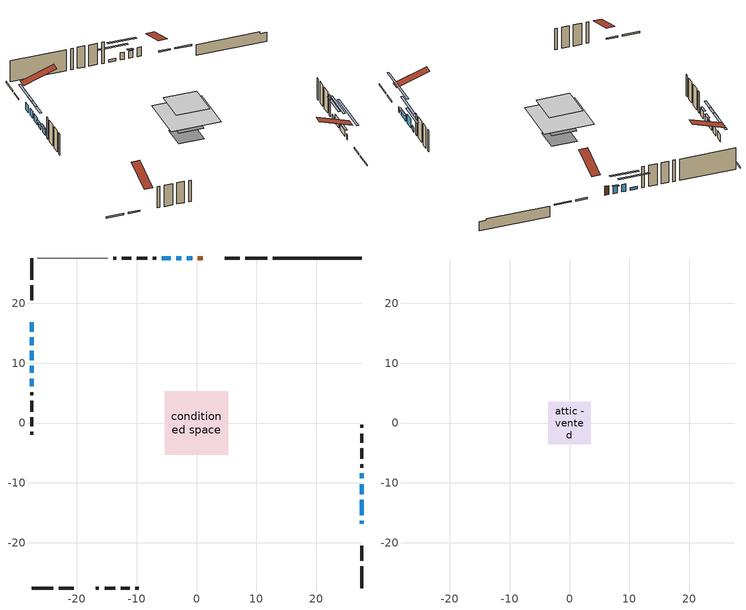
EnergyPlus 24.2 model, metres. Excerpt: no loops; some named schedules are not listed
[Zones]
conditioned space
 floor outside (Floor1 construction): -2.64,-2.64 -2.64,2.64 2.64,2.64 2.64,-2.64 z0.61
 floor adiabatic (AdiabaticFloorConstruction): -5.32,-5.32 -5.32,5.32 5.32,5.32 5.32,-5.32 z3.05
 floor foundation (Slab1 construction): -2.67,-2.67 -2.67,2.67 2.67,2.67 2.67,-2.67 z-1.81
 wall outside (RimJoist1 construction): 11.77,27.55 8.13,27.55 / -27.55,-27.55 -23.9,-27.55 / -27.55,27.55 -27.55,23.9 / 27.55,-27.55 27.55,-23.9 z0.61:0.91
 wall outside (RimJoist2 construction): 7.2,27.55 4.75,27.55 / -22.98,-27.55 -20.53,-27.55 / -27.55,22.98 -27.55,20.53 / 27.55,-22.98 27.55,-20.53 z0.61:0.91
 wall outside (AdiabaticWallConstruction 1): 1.06,27.55 0.18,27.55 z0.61:2.64
 wall outside (AdiabaticWallConstruction): -27.55,16.83 -27.55,15.25 / -0.75,27.55 -1.62,27.55 / -27.55,14.32 -27.55,13 / -27.55,12.08 -27.55,10.5 / -27.55,7.42 -27.55,6.1 / -2.54,27.55 -3.41,27.55 z0.61:2.24; 27.55,-16.83 27.55,-16.32 / 27.55,-9.26 27.55,-8.4 z0.61:1.63; -27.55,9.57 -27.55,8.35 / 27.55,-15.39 27.55,-12.85 z0.61:1.88; 27.55,-11.92 27.55,-10.19 z0.61:2.69; -4.33,27.55 -5.81,27.55 z0.61:1.2
 wall outside (Wall1 construction): -6.74,27.55 -7.28,27.55 / -16.83,-27.55 -16.28,-27.55 / -27.55,5.17 -27.55,4.62 / 27.55,-7.47 27.55,-6.92 z0.61:5.49
 wall outside (Wall2 construction): -8.21,27.55 -10,27.55 / -15.35,-27.55 -13.56,-27.55 / -27.55,3.7 -27.55,1.91 / 27.55,-5.99 27.55,-4.2 z0.61:5.49
 wall outside (Wall3 construction): -10.93,27.55 -12.45,27.55 / -12.63,-27.55 -11.12,-27.55 / -27.55,0.98 -27.55,-0.54 / 27.55,-3.28 27.55,-1.76 z0.61:5.49
 wall outside (Wall4 construction): -13.38,27.55 -13.91,27.55 / -10.19,-27.55 -9.65,-27.55 / -27.55,-1.47 -27.55,-2 / 27.55,-0.83 27.55,-0.3 z0.61:5.49
 wall foundation (FoundationWall1 construction): 12.7,27.55,-1.81 12.7,27.55,0.61 26.06,27.55,0.61 26.06,27.55,0.26 27.55,27.55,0.26 27.55,27.55,-1.81
 wall adiabatic (Wall5 construction): -14.84,27.55 -26.62,27.55 z0.61:5.49
 window (WindowConstruction): -27.55,16.83 -27.55,15.25 z0.61:2.23
 window (WindowConstruction 8): -0.75,27.55 -1.61,27.55 z0.61:2.23
 window (WindowConstruction 9): -27.55,14.32 -27.55,13 z0.61:2.23
 window (WindowConstruction 10): -27.55,12.08 -27.55,10.5 z0.61:2.23
 window (WindowConstruction 11): 27.55,-16.83 27.55,-16.32 z0.61:1.62
 window (WindowConstruction 1): -27.55,9.57 -27.55,8.35 z0.61:1.88
 window (WindowConstruction 2): -27.55,7.42 -27.55,6.1 z0.61:2.23
 window (WindowConstruction 3): 27.55,-15.39 27.55,-12.85 z0.61:1.88
 window (WindowConstruction 4): 27.55,-11.92 27.55,-10.19 z0.61:2.69
 window (WindowConstruction 5): 27.55,-9.26 27.55,-8.4 z0.61:1.62
 window (WindowConstruction 6): -2.54,27.55 -3.41,27.55 z0.61:2.23
 window (WindowConstruction 7): -4.33,27.55 -5.81,27.55 z0.61:1.2
 door (Door): 1.06,27.55 0.18,27.55 z0.61:2.64
 ceiling adiabatic (AdiabaticFloorConstruction): 5.32,-5.32 5.32,5.32 -5.32,5.32 -5.32,-5.32 z3.05
attic - vented
 floor to conditioned space (Floor2 construction Reversed): -3.58,-3.58 -3.58,3.58 3.58,3.58 3.58,-3.58 z5.49
 roof outside (Roof1 construction): 1.99,27.55,5.49 1.99,20.57,7.81 3.82,20.57,7.81 3.82,27.55,5.49; -17.76,-27.55,5.49 -17.76,-20.57,7.81 -19.6,-20.57,7.81 -19.6,-27.55,5.49; -27.55,17.76,5.49 -20.57,17.76,7.81 -20.57,19.6,7.81 -27.55,19.6,5.49; 27.55,-17.76,5.49 20.57,-17.76,7.81 20.57,-19.6,7.81 27.55,-19.6,5.49
shading: -27.55,12.62 -27.55,19.46 -27.96,19.46 -27.96,12.62 z4.87; -1.82,27.55 -0.55,27.55 -0.55,27.96 -1.82,27.96 z2.44; -27.55,10.37 -27.55,16.95 -27.96,16.95 -27.96,10.37 z4.87; -27.55,7.87 -27.55,14.71 -27.96,14.71 -27.96,7.87 z4.87; 27.55,-11.27 27.55,-21.88 27.96,-21.88 27.96,-11.27 z6.68; -27.55,8.15 -27.55,9.77 -27.96,9.77 -27.96,8.15 z2.08; -27.55,5.9 -27.55,7.62 -27.96,7.62 -27.96,5.9 z2.44; 27.55,-12.65 27.55,-15.59 27.96,-15.59 27.96,-12.65 z2.08; 27.55,-7.56 27.55,-14.55 27.96,-14.55 27.96,-7.56 z5.32; 27.55,-5.77 27.55,-11.89 27.96,-11.89 27.96,-5.77 z4.26; -6.04,27.55 0.09,27.55 0.09,27.96 -6.04,27.96 z4.87; -8.44,27.55 -1.7,27.55 -1.7,27.96 -8.44,27.96 z3.83
[Building]
Building 1: Terrain=Suburbs
[Site:Location]
Quebec Intl AP_QC: Latitude {deg}=46.8; Longitude {deg}=-71.38; Time Zone {hr}=-5; Elevation {m}=74; Keep Site Location Information=Yes
[Site:GroundTemperature:Shallow]
0.0108218, -2.24938, -2.43038, -1.3578, 2.94801, 7.23376, 10.9493, 13.303, 13.5029, 11.5886, 7.96783, 3.81355
[Site:WaterMainsTemperature]
Calculation Method=Schedule; Temperature Schedule=mains temperature schedule
[Material] Roughness=Rough; Thermal Absorptance=0.9
Name | Thickness {m} | Conductivity {W/m-K} | Density {kg/m3} | Specific Heat {J/kg-K} | Solar Absorptance | Visible Absorptance
asphalt or fiberglass shingles | 0.00635 | 0.162714 | 1121.4 | 1465.45 | 0.4 | 0.4
ceiling loosefill ins | 0.254 | 0.0480833 | 16.02 | 1046.75 | 0.7 | 0.7
ceiling stud and cavity | 0.1397 | 0.238966 | 65.682 | 1177.47 | 0.7 | 0.7
concrete 4.0 in. | 0.1016 | 1.803125 | 2242.8 | 837.4 | 0.7 | 0.7
concrete 8.0 in. | 0.2032 | 1.803125 | 2242.8 | 837.4 | 0.7 | 0.7
door material | 0.04445 | 0.0451087 | 512.64 | 1214.23 | 0.7 | 0.7
exterior vertical ins | 0.0642637 | 0.029427 | 32.04 | 1214.23 | 0.7 | 0.7
floor covering | 0.0127 | 0.0433444 | 54.468 | 1339.84 | 0.6 | 0.6
floor rigid ins | 0.103632 | 0.029427 | 32.04 | 1214.23 | 0.7 | 0.7
floor rigid ins 1; wall rigid ins 2 | 0.512978 | 0.029427 | 32.04 | 1214.23 | 0.7 | 0.7
floor stud and cavity | 0.1397 | 0.16591 | 92.3553 | 1139.71 | 0.7 | 0.7
floor stud and cavity 1 | 0.1397 | 1.75129 | 37.0049 | 1207.88 | 0.7 | 0.7
furniture material conditioned space 1 | 0.1524 | 0.115458 | 640.8 | 1214.23 | 0.6 | 0.6
gypsum board | 0.0127 | 0.160291 | 801 | 837.4 | 0.6 | 0.6
gypsum board 1 | 0.0127 | 0.160291 | 801 | 837.4 | 0.7 | 0.7
osb sheathing 0.5 in. | 0.0127 | 0.115458 | 512.64 | 1214.23 | 0.7 | 0.7
osb sheathing 0.75 in. | 0.01905 | 0.115458 | 512.64 | 1214.23 | 0.7 | 0.7
osb sheathing 2.0 in. | 0.0508 | 0.115458 | 512.64 | 1214.23 | 0.7 | 0.7
rim joist rigid ins; wall rigid ins | 0.051816 | 0.029427 | 32.04 | 1214.23 | 0.7 | 0.7
rim joist stud and cavity | 0.0508 | 0.0452492 | 125.044 | 1163.47 | 0.6 | 0.6
rim joist stud and cavity 1 | 0.0508 | 0.0410046 | 125.044 | 1163.47 | 0.6 | 0.6
wall rigid ins 1 | 0.051816 | 0.029427 | 32.04 | 1214.23 | 0.4 | 0.4
wall stud and cavity | 0.1397 | 0.113503 | 139.0536 | 1170.24 | 0.7 | 0.7
wall stud and cavity 1 | 0.1397 | 0.116675 | 139.0536 | 1170.24 | 0.7 | 0.7
wall stud and cavity 2 | 0.1397 | 0.108386 | 139.0536 | 1170.24 | 0.7 | 0.7
wall stud and cavity 3 | 0.1397 | 0.0986797 | 139.0536 | 1170.24 | 0.7 | 0.7
wall stud and cavity 4 | 0.1397 | 0.102698 | 139.0536 | 1170.24 | 0.7 | 0.7
wall stud and cavity 5 | 0.0889 | 0.380278 | 52.3479 | 1209.89 | 0.7 | 0.7
wall stud and cavity 6 | 0.0889 | 0.391764 | 83.0341 | 1211.67 | 0.7 | 0.7
wood siding | 0.0254 | 0.102417 | 544.68 | 1172.36 | 0.4 | 0.4
wood siding 1; wood siding 2; wood siding 3 | 0.0254 | 0.102417 | 544.68 | 1172.36 | 0.7 | 0.7
[WindowMaterial:SimpleGlazingSystem]
Name | U-Factor {W/m2-K} | Solar Heat Gain Coefficient
WindowMaterial | 1.90554 | 0.42
WindowMaterial 1 | 1.9538 | 0.4
WindowMaterial 2 | 1.922003 | 0.41
WindowMaterial 3 | 1.94983 | 0.4
WindowMaterial 4 | 2.01512 | 0.39
WindowMaterial 5 | 2.02307 | 0.37
WindowMaterial 6 | 1.97765 | 0.39
WindowMaterial 7 | 2.061114 | 0.35
WindowMaterial 8 | 2.126411 | 0.32
[Construction]
AdiabaticFloorConstruction: floor stud and cavity 1, floor rigid ins 1, osb sheathing 0.75 in., floor covering
AdiabaticWallConstruction: wood siding 2, wall rigid ins 2, wall stud and cavity 5, gypsum board
AdiabaticWallConstruction 1: wood siding 3, wall rigid ins 2, wall stud and cavity 5, gypsum board
Door: door material
Floor1 construction: floor stud and cavity, floor rigid ins, osb sheathing 0.75 in., floor covering
Floor2 construction Reversed: gypsum board, ceiling stud and cavity, ceiling loosefill ins
FoundationWall1 construction: concrete 8.0 in., gypsum board 1
furniture construction conditioned space 1: furniture material conditioned space 1
PartitionWallConstruction: gypsum board, wall stud and cavity 6, gypsum board
RimJoist1 construction: wood siding 1, osb sheathing 2.0 in., rim joist stud and cavity
RimJoist2 construction: wood siding 1, rim joist rigid ins, osb sheathing 2.0 in., rim joist stud and cavity 1
Roof1 construction: asphalt or fiberglass shingles
Slab1 construction: concrete 4.0 in.
Wall1 construction: wood siding, wall rigid ins, osb sheathing 0.5 in., wall stud and cavity, gypsum board
Wall2 construction: wood siding, wall rigid ins, osb sheathing 0.5 in., wall stud and cavity 1, gypsum board
Wall3 construction: wood siding, wall rigid ins, osb sheathing 0.5 in., wall stud and cavity 2, gypsum board
Wall4 construction: wood siding, wall rigid ins, osb sheathing 0.5 in., wall stud and cavity 3, gypsum board
Wall5 construction: wall rigid ins 1, osb sheathing 0.5 in., wall stud and cavity 4, gypsum board
WindowConstruction; WindowConstruction 10: WindowMaterial
WindowConstruction 1: WindowMaterial 1
WindowConstruction 11: WindowMaterial 8
WindowConstruction 2; WindowConstruction 9: WindowMaterial 2
WindowConstruction 3: WindowMaterial 3
WindowConstruction 4: WindowMaterial 4
WindowConstruction 5: WindowMaterial 5
WindowConstruction 6; WindowConstruction 8: WindowMaterial 6
WindowConstruction 7: WindowMaterial 7
[Zone] Multiplier=1; Part of Total Floor Area=Yes
Name | Volume {m3}
attic - vented | 19.3936
conditioned space | 366.7
[Space]
Name | Zone | Volume {m3}
attic - vented 1 | attic - vented | 19.3936
conditioned space 1 | conditioned space | 366.7
[ZoneInfiltration:EffectiveLeakageArea]
infil attic - vented 1: Zone or Space=attic - vented 1; Schedule=Always On Discrete; Effective Air Leakage Area {cm2}=1896; Stack Coefficient=0.000161783; Wind Coefficient=8.59383e-06
[ZoneMixing]
whole house fan mix: Zone or Space=attic - vented; Schedule=Always On Continuous; Design Flow Rate Calculation Method=Flow/Zone; Design Flow Rate {m3/s}=0; Source Zone or Space=conditioned space
[SurfaceProperty:ExposedFoundationPerimeter]
Slab1: Exposed Perimeter Calculation Method=TotalExposedPerimeter; Total Exposed Perimeter {m}=14.844
[InternalMass] Zone or ZoneList=conditioned space; Space or SpaceList=conditioned space 1
Name | Construction | Surface Area {m2}
furniture mass conditioned space 1 | furniture construction conditioned space 1 | 67.864
partition wall mass | PartitionWallConstruction | 169.66
[Lights]
interior lighting: Zone or ZoneList or Space or SpaceList=conditioned space 1; Schedule=interior lighting schedule; Design Level Calculation Method=LightingLevel; Lighting Level {W}=343.2; Return Air Fraction=0; Fraction Radiant=0.6; Fraction Visible=0.2; Fraction Replaceable=1
[People]
occupants: Zone or ZoneList or Space or SpaceList=conditioned space 1; Number of People Schedule=occupants schedule; Number of People Calculation Method=People; Number of People=3; Fraction Radiant=0.314171; Sensible Heat Fraction=0.56303; Activity Level Schedule=occupants activity schedule; Carbon Dioxide Generation Rate {m3/s-W}=0; Enable ASHRAE 55 Comfort Warnings=No; Mean Radiant Temperature Calculation Type=EnclosureAveraged
[ElectricEquipment] Zone or ZoneList or Space or SpaceList=conditioned space 1; Design Level Calculation Method=EquipmentLevel
Name | Schedule | Design Level {W} | Fraction Latent | Fraction Radiant | Fraction Lost
clothes dryer | clothes dryer schedule | 140.772 | 0.015 | 0.081 | 0.85
clothes washer | clothes washer schedule | 32.1985 | 0.03 | 0.162 | 0.7
cooking range | cooking range schedule | 208.969 | 0.08 | 0.432 | 0.2
dishwasher | dishwasher schedule | 66.8632 | 0.3 | 0.18 | 0.4
fridge | fridge schedule | 72.9452 | 0 | 0.6 | 0
mech vent bath fan 0 | mech vent bath fan 0 schedule | 50.2 | 0 | 0 | 1
mech vent house fan | mech vent house fan schedule | 0 | 0 | 0 | 1
mech vent house fan cfis | mech vent house fan cfis schedule | 0 | 0 | 0 | 0
mech vent range fan 0 | mech vent range fan 0 schedule | 57 | 0 | 0 | 1
mech vent range fan 1 | mech vent range fan 1 schedule | 57 | 0 | 0 | 1
misc plug loads | misc plug loads schedule | 494.7 | 0.045 | 0.513 | 0.1
whole house fan | Always On Discrete | 0 | 0 | 0 | 1
[OtherEquipment] Zone or ZoneList or Space or SpaceList=conditioned space 1; Design Level Calculation Method=EquipmentLevel
Name | Fuel Type | Schedule | Design Level {W} | Fraction Latent | Fraction Radiant | Fraction Lost
clothes dryer 1 | Electricity | clothes dryer schedule | 0 | 0.015 | 0.081 | 0.85
cooking range 1 | Electricity | cooking range schedule | 0 | 0.08 | 0.432 | 0.2
general water use latent | None | general water use schedule | 59.3978 | 1 | 0 | 0
general water use sensible | None | general water use schedule | -58.539 | 0 | 0.6 | 0
mech vent house fan latent load | None | Always On Discrete | 0 | 1 | 0 | 0
mech vent house fan sensible load | None | Always On Discrete | 0 | 0 | 0 | 0
water heater energy adjustment1 | Electricity | Always On Discrete | 0.01 | 0 | 0 | 1
[ZoneInfiltration:DesignFlowRate] Zone or ZoneList or Space or SpaceList=conditioned space 1; Schedule=Always On Discrete; Design Flow Rate Calculation Method=Flow/Zone; Design Flow Rate {m3/s}=0
infil flow; natural vent flow; whole house fan flow
[ZoneControl:Thermostat]
conditioned space Thermostat: Zone or ZoneList=conditioned space; Control Type Schedule=conditioned space Thermostat Schedule; Control 1=conditioned space temperature setpoint; Temperature Difference Between Cutout And Setpoint {deltaC}=0
[ThermostatSetpoint:DualSetpoint]
conditioned space temperature setpoint: Heating Setpoint Temperature Schedule=heating setpoint; Cooling Setpoint Temperature Schedule=cooling setpoint
[Zone equipment]
conditioned space: electric baseboard
[Foundation:Kiva]
Foundation Kiva 1: Initial Indoor Air Temperature {C}=18; Wall Height Above Grade {m}=0.609996; Wall Depth Below Slab {m}=0.2032; Custom Block Material Name 1=exterior vertical ins; Custom Block Depth 1 {m}=2.41999; Custom Block X Position 1 {m}=0.2159; Custom Block Z Position 1 {m}=0
[Foundation:Kiva:Settings]
Soil Conductivity {W/m-K}=0.849921; Soil Density {kg/m3}=1842.3; Soil Specific Heat {J/kg-K}=418.7; Ground Solar Absorptivity=0.9; Ground Thermal Absorptivity=0.9; Ground Surface Roughness {m}=0.03; Far-Field Width {m}=40; Deep-Ground Boundary Condition=ZeroFlux; Deep-Ground Depth {m}=40; Minimum Cell Dimension {m}=0.2; Maximum Cell Growth Coefficient=3; Simulation Timestep=Timestep
[Exterior:Lights]
exterior lighting: Schedule=exterior lighting schedule; Design Level {W}=75.6
[EnergyManagementSystem:Sensor] Output:Variable or Output:Meter Index Key=conditioned space
Name | Output:Variable or Output:Meter
conditioned_space_clg_unmet_s | Zone Cooling Setpoint Not Met Time
conditioned_space_htg_unmet_s | Zone Heating Setpoint Not Met Time
fridge_tin_s; tin_s; tin_s_1 | Zone Mean Air Temperature
tout_s | Zone Outdoor Air Drybulb Temperature
win_s | Zone Air Humidity Ratio
[Schedule:Constant]
Name | Hourly Value
Always On Continuous; mech vent house fan schedule; mech vent house fan cfis schedule; Always On Discrete | 1
occupants activity schedule | 117.228
fridge schedule | 0
[Schedule:Week:Daily]
interior lighting schedule Week Rule - Jan1-Jan27: interior lighting schedule day, interior lighting schedule day, interior lighting schedule day, interior lighting schedule day, interior lighting schedule day, interior lighting schedule day, interior lighting schedule day, interior lighting schedule default day, interior lighting schedule default day, interior lighting schedule default day, interior lighting schedule default day, interior lighting schedule default day
interior lighting schedule Week Rule - Jan28-Feb3: interior lighting schedule day, interior lighting schedule day, interior lighting schedule day, interior lighting schedule day, interior lighting schedule day 1, interior lighting schedule day 1, interior lighting schedule day 1, interior lighting schedule default day, interior lighting schedule default day, interior lighting schedule default day, interior lighting schedule default day, interior lighting schedule default day
interior lighting schedule Week Rule - Feb4-Feb24: interior lighting schedule day 1, interior lighting schedule day 1, interior lighting schedule day 1, interior lighting schedule day 1, interior lighting schedule day 1, interior lighting schedule day 1, interior lighting schedule day 1, interior lighting schedule default day, interior lighting schedule default day, interior lighting schedule default day, interior lighting schedule default day, interior lighting schedule default day
interior lighting schedule Week Rule - Feb25-Mar3: interior lighting schedule day 1, interior lighting schedule day 1, interior lighting schedule day 1, interior lighting schedule day 1, interior lighting schedule day 2, interior lighting schedule day 2, interior lighting schedule day 2, interior lighting schedule default day, interior lighting schedule default day, interior lighting schedule default day, interior lighting schedule default day, interior lighting schedule default day
interior lighting schedule Week Rule - Mar4-Mar31: interior lighting schedule day 2, interior lighting schedule day 2, interior lighting schedule day 2, interior lighting schedule day 2, interior lighting schedule day 2, interior lighting schedule day 2, interior lighting schedule day 2, interior lighting schedule default day, interior lighting schedule default day, interior lighting schedule default day, interior lighting schedule default day, interior lighting schedule default day
interior lighting schedule Week Rule - Apr1-Apr28: interior lighting schedule day 3, interior lighting schedule day 3, interior lighting schedule day 3, interior lighting schedule day 3, interior lighting schedule day 3, interior lighting schedule day 3, interior lighting schedule day 3, interior lighting schedule default day, interior lighting schedule default day, interior lighting schedule default day, interior lighting schedule default day, interior lighting schedule default day
interior lighting schedule Week Rule - Apr29-May5: interior lighting schedule day 3, interior lighting schedule day 3, interior lighting schedule day 4, interior lighting schedule day 4, interior lighting schedule day 4, interior lighting schedule day 4, interior lighting schedule day 4, interior lighting schedule default day, interior lighting schedule default day, interior lighting schedule default day, interior lighting schedule default day, interior lighting schedule default day
interior lighting schedule Week Rule - May6-May26: interior lighting schedule day 4, interior lighting schedule day 4, interior lighting schedule day 4, interior lighting schedule day 4, interior lighting schedule day 4, interior lighting schedule day 4, interior lighting schedule day 4, interior lighting schedule default day, interior lighting schedule default day, interior lighting schedule default day, interior lighting schedule default day, interior lighting schedule default day
interior lighting schedule Week Rule - May27-Jun2: interior lighting schedule day 4, interior lighting schedule day 4, interior lighting schedule day 4, interior lighting schedule day 4, interior lighting schedule day 4, interior lighting schedule day 5, interior lighting schedule day 5, interior lighting schedule default day, interior lighting schedule default day, interior lighting schedule default day, interior lighting schedule default day, interior lighting schedule default day
interior lighting schedule Week Rule - Jun3-Jun30: interior lighting schedule day 5, interior lighting schedule day 5, interior lighting schedule day 5, interior lighting schedule day 5, interior lighting schedule day 5, interior lighting schedule day 5, interior lighting schedule day 5, interior lighting schedule default day, interior lighting schedule default day, interior lighting schedule default day, interior lighting schedule default day, interior lighting schedule default day
interior lighting schedule Week Rule - Jul1-Jul28: interior lighting schedule day 6, interior lighting schedule day 6, interior lighting schedule day 6, interior lighting schedule day 6, interior lighting schedule day 6, interior lighting schedule day 6, interior lighting schedule day 6, interior lighting schedule default day, interior lighting schedule default day, interior lighting schedule default day, interior lighting schedule default day, interior lighting schedule default day
interior lighting schedule Week Rule - Jul29-Aug4: interior lighting schedule day 6, interior lighting schedule day 6, interior lighting schedule day 6, interior lighting schedule day 7, interior lighting schedule day 7, interior lighting schedule day 7, interior lighting schedule day 7, interior lighting schedule default day, interior lighting schedule default day, interior lighting schedule default day, interior lighting schedule default day, interior lighting schedule default day
interior lighting schedule Week Rule - Aug5-Aug25: interior lighting schedule day 7, interior lighting schedule day 7, interior lighting schedule day 7, interior lighting schedule day 7, interior lighting schedule day 7, interior lighting schedule day 7, interior lighting schedule day 7, interior lighting schedule default day, interior lighting schedule default day, interior lighting schedule default day, interior lighting schedule default day, interior lighting schedule default day
interior lighting schedule Week Rule - Aug26-Sep1: interior lighting schedule day 7, interior lighting schedule day 7, interior lighting schedule day 7, interior lighting schedule day 7, interior lighting schedule day 7, interior lighting schedule day 7, interior lighting schedule day 8, interior lighting schedule default day, interior lighting schedule default day, interior lighting schedule default day, interior lighting schedule default day, interior lighting schedule default day
interior lighting schedule Week Rule - Sep2-Sep29: interior lighting schedule day 8, interior lighting schedule day 8, interior lighting schedule day 8, interior lighting schedule day 8, interior lighting schedule day 8, interior lighting schedule day 8, interior lighting schedule day 8, interior lighting schedule default day, interior lighting schedule default day, interior lighting schedule default day, interior lighting schedule default day, interior lighting schedule default day
interior lighting schedule Week Rule - Sep30-Oct6: interior lighting schedule day 8, interior lighting schedule day 9, interior lighting schedule day 9, interior lighting schedule day 9, interior lighting schedule day 9, interior lighting schedule day 9, interior lighting schedule day 9, interior lighting schedule default day, interior lighting schedule default day, interior lighting schedule default day, interior lighting schedule default day, interior lighting schedule default day
interior lighting schedule Week Rule - Oct7-Oct27: interior lighting schedule day 9, interior lighting schedule day 9, interior lighting schedule day 9, interior lighting schedule day 9, interior lighting schedule day 9, interior lighting schedule day 9, interior lighting schedule day 9, interior lighting schedule default day, interior lighting schedule default day, interior lighting schedule default day, interior lighting schedule default day, interior lighting schedule default day
interior lighting schedule Week Rule - Oct28-Nov3: interior lighting schedule day 9, interior lighting schedule day 9, interior lighting schedule day 9, interior lighting schedule day 9, interior lighting schedule day 10, interior lighting schedule day 10, interior lighting schedule day 10, interior lighting schedule default day, interior lighting schedule default day, interior lighting schedule default day, interior lighting schedule default day, interior lighting schedule default day
interior lighting schedule Week Rule - Nov4-Nov24: interior lighting schedule day 10, interior lighting schedule day 10, interior lighting schedule day 10, interior lighting schedule day 10, interior lighting schedule day 10, interior lighting schedule day 10, interior lighting schedule day 10, interior lighting schedule default day, interior lighting schedule default day, interior lighting schedule default day, interior lighting schedule default day, interior lighting schedule default day
interior lighting schedule Week Rule - Nov25-Dec1: interior lighting schedule day 10, interior lighting schedule day 10, interior lighting schedule day 10, interior lighting schedule day 10, interior lighting schedule day 10, interior lighting schedule day 10, interior lighting schedule day 11, interior lighting schedule default day, interior lighting schedule default day, interior lighting schedule default day, interior lighting schedule default day, interior lighting schedule default day
interior lighting schedule Week Rule - Dec2-Dec31: interior lighting schedule day 11, interior lighting schedule day 11, interior lighting schedule day 11, interior lighting schedule day 11, interior lighting schedule day 11, interior lighting schedule day 11, interior lighting schedule day 11, interior lighting schedule default day, interior lighting schedule default day, interior lighting schedule default day, interior lighting schedule default day, interior lighting schedule default day
occupants schedule Week Rule - Jan1-Dec31: occupants schedule day, occupants schedule day, occupants schedule day, occupants schedule day, occupants schedule day, occupants schedule day, occupants schedule day, occupants schedule default day, occupants schedule default day, occupants schedule default day, occupants schedule default day, occupants schedule default day
clothes dryer schedule Week Rule - Jan1-Dec31: clothes dryer schedule day, clothes dryer schedule day, clothes dryer schedule day, clothes dryer schedule day, clothes dryer schedule day, clothes dryer schedule day, clothes dryer schedule day, clothes dryer schedule default day, clothes dryer schedule default day, clothes dryer schedule default day, clothes dryer schedule default day, clothes dryer schedule default day
clothes washer schedule Week Rule - Jan1-Dec31: clothes washer schedule day, clothes washer schedule day, clothes washer schedule day, clothes washer schedule day, clothes washer schedule day, clothes washer schedule day, clothes washer schedule day, clothes washer schedule default day, clothes washer schedule default day, clothes washer schedule default day, clothes washer schedule default day, clothes washer schedule default day
cooking range schedule Week Rule - Jan1-Dec31: cooking range schedule day, cooking range schedule day, cooking range schedule day, cooking range schedule day, cooking range schedule day, cooking range schedule day, cooking range schedule day, cooking range schedule default day, cooking range schedule default day, cooking range schedule default day, cooking range schedule default day, cooking range schedule default day
dishwasher schedule Week Rule - Jan1-Dec31: dishwasher schedule day, dishwasher schedule day, dishwasher schedule day, dishwasher schedule day, dishwasher schedule day, dishwasher schedule day, dishwasher schedule day, dishwasher schedule default day, dishwasher schedule default day, dishwasher schedule default day, dishwasher schedule default day, dishwasher schedule default day
mech vent bath fan 0 schedule Week Rule - Jan1-Dec31: mech vent bath fan 0 schedule day, mech vent bath fan 0 schedule day, mech vent bath fan 0 schedule day, mech vent bath fan 0 schedule day, mech vent bath fan 0 schedule day, mech vent bath fan 0 schedule day, mech vent bath fan 0 schedule day, mech vent bath fan 0 schedule default day, mech vent bath fan 0 schedule default day, mech vent bath fan 0 schedule default day, mech vent bath fan 0 schedule default day, mech vent bath fan 0 schedule default day
mech vent range fan 0 schedule Week Rule - Jan1-Dec31: mech vent range fan 0 schedule day, mech vent range fan 0 schedule day, mech vent range fan 0 schedule day, mech vent range fan 0 schedule day, mech vent range fan 0 schedule day, mech vent range fan 0 schedule day, mech vent range fan 0 schedule day, mech vent range fan 0 schedule default day, mech vent range fan 0 schedule default day, mech vent range fan 0 schedule default day, mech vent range fan 0 schedule default day, mech vent range fan 0 schedule default day
mech vent range fan 1 schedule Week Rule - Jan1-Dec31: mech vent range fan 1 schedule day, mech vent range fan 1 schedule day, mech vent range fan 1 schedule day, mech vent range fan 1 schedule day, mech vent range fan 1 schedule day, mech vent range fan 1 schedule day, mech vent range fan 1 schedule day, mech vent range fan 1 schedule default day, mech vent range fan 1 schedule default day, mech vent range fan 1 schedule default day, mech vent range fan 1 schedule default day, mech vent range fan 1 schedule default day
misc plug loads schedule Week Rule - Jan1-Dec31: misc plug loads schedule day, misc plug loads schedule day, misc plug loads schedule day, misc plug loads schedule day, misc plug loads schedule day, misc plug loads schedule day, misc plug loads schedule day, misc plug loads schedule default day, misc plug loads schedule default day, misc plug loads schedule default day, misc plug loads schedule default day, misc plug loads schedule default day
general water use schedule Week Rule - Jan1-Dec31: general water use schedule day, general water use schedule day, general water use schedule day, general water use schedule day, general water use schedule day, general water use schedule day, general water use schedule day, general water use schedule default day, general water use schedule default day, general water use schedule default day, general water use schedule default day, general water use schedule default day
exterior lighting schedule Week Rule - Jan1-Jan27: exterior lighting schedule day, exterior lighting schedule day, exterior lighting schedule day, exterior lighting schedule day, exterior lighting schedule day, exterior lighting schedule day, exterior lighting schedule day, exterior lighting schedule default day, exterior lighting schedule default day, exterior lighting schedule default day, exterior lighting schedule default day, exterior lighting schedule default day
exterior lighting schedule Week Rule - Jan28-Feb3: exterior lighting schedule day, exterior lighting schedule day, exterior lighting schedule day, exterior lighting schedule day, exterior lighting schedule day 1, exterior lighting schedule day 1, exterior lighting schedule day 1, exterior lighting schedule default day, exterior lighting schedule default day, exterior lighting schedule default day, exterior lighting schedule default day, exterior lighting schedule default day
exterior lighting schedule Week Rule - Feb4-Feb24: exterior lighting schedule day 1, exterior lighting schedule day 1, exterior lighting schedule day 1, exterior lighting schedule day 1, exterior lighting schedule day 1, exterior lighting schedule day 1, exterior lighting schedule day 1, exterior lighting schedule default day, exterior lighting schedule default day, exterior lighting schedule default day, exterior lighting schedule default day, exterior lighting schedule default day
exterior lighting schedule Week Rule - Feb25-Mar3: exterior lighting schedule day 1, exterior lighting schedule day 1, exterior lighting schedule day 1, exterior lighting schedule day 1, exterior lighting schedule day 2, exterior lighting schedule day 2, exterior lighting schedule day 2, exterior lighting schedule default day, exterior lighting schedule default day, exterior lighting schedule default day, exterior lighting schedule default day, exterior lighting schedule default day
exterior lighting schedule Week Rule - Mar4-Mar31: exterior lighting schedule day 2, exterior lighting schedule day 2, exterior lighting schedule day 2, exterior lighting schedule day 2, exterior lighting schedule day 2, exterior lighting schedule day 2, exterior lighting schedule day 2, exterior lighting schedule default day, exterior lighting schedule default day, exterior lighting schedule default day, exterior lighting schedule default day, exterior lighting schedule default day
exterior lighting schedule Week Rule - Apr1-Apr28: exterior lighting schedule day 3, exterior lighting schedule day 3, exterior lighting schedule day 3, exterior lighting schedule day 3, exterior lighting schedule day 3, exterior lighting schedule day 3, exterior lighting schedule day 3, exterior lighting schedule default day, exterior lighting schedule default day, exterior lighting schedule default day, exterior lighting schedule default day, exterior lighting schedule default day
exterior lighting schedule Week Rule - Apr29-May5: exterior lighting schedule day 3, exterior lighting schedule day 3, exterior lighting schedule day 4, exterior lighting schedule day 4, exterior lighting schedule day 4, exterior lighting schedule day 4, exterior lighting schedule day 4, exterior lighting schedule default day, exterior lighting schedule default day, exterior lighting schedule default day, exterior lighting schedule default day, exterior lighting schedule default day
exterior lighting schedule Week Rule - May6-May26: exterior lighting schedule day 4, exterior lighting schedule day 4, exterior lighting schedule day 4, exterior lighting schedule day 4, exterior lighting schedule day 4, exterior lighting schedule day 4, exterior lighting schedule day 4, exterior lighting schedule default day, exterior lighting schedule default day, exterior lighting schedule default day, exterior lighting schedule default day, exterior lighting schedule default day
exterior lighting schedule Week Rule - May27-Jun2: exterior lighting schedule day 4, exterior lighting schedule day 4, exterior lighting schedule day 4, exterior lighting schedule day 4, exterior lighting schedule day 4, exterior lighting schedule day 5, exterior lighting schedule day 5, exterior lighting schedule default day, exterior lighting schedule default day, exterior lighting schedule default day, exterior lighting schedule default day, exterior lighting schedule default day
exterior lighting schedule Week Rule - Jun3-Jun30: exterior lighting schedule day 5, exterior lighting schedule day 5, exterior lighting schedule day 5, exterior lighting schedule day 5, exterior lighting schedule day 5, exterior lighting schedule day 5, exterior lighting schedule day 5, exterior lighting schedule default day, exterior lighting schedule default day, exterior lighting schedule default day, exterior lighting schedule default day, exterior lighting schedule default day
[Schedule:Year]
interior lighting schedule: interior lighting schedule Week Rule - Jan1-Jan27, 1, 1, 1, 27, interior lighting schedule Week Rule - Jan28-Feb3, 1, 28, 2, 3, interior lighting schedule Week Rule - Feb4-Feb24, 2, 4, 2, 24, interior lighting schedule Week Rule - Feb25-Mar3, 2, 25, 3, 3, interior lighting schedule Week Rule - Mar4-Mar31, 3, 4, 3, 31, interior lighting schedule Week Rule - Apr1-Apr28, 4, 1, 4, 28, interior lighting schedule Week Rule - Apr29-May5, 4, 29, 5, 5, interior lighting schedule Week Rule - May6-May26, 5, 6, 5, 26, interior lighting schedule Week Rule - May27-Jun2, 5, 27, 6, 2, interior lighting schedule Week Rule - Jun3-Jun30, 6, 3, 6, 30, interior lighting schedule Week Rule - Jul1-Jul28, 7, 1, 7, 28, interior lighting schedule Week Rule - Jul29-Aug4, 7, 29, 8, 4, interior lighting schedule Week Rule - Aug5-Aug25, 8, 5, 8, 25, interior lighting schedule Week Rule - Aug26-Sep1, 8, 26, 9, 1, interior lighting schedule Week Rule - Sep2-Sep29, 9, 2, 9, 29, interior lighting schedule Week Rule - Sep30-Oct6, 9, 30, 10, 6, interior lighting schedule Week Rule - Oct7-Oct27, 10, 7, 10, 27, interior lighting schedule Week Rule - Oct28-Nov3, 10, 28, 11, 3, interior lighting schedule Week Rule - Nov4-Nov24, 11, 4, 11, 24, interior lighting schedule Week Rule - Nov25-Dec1, 11, 25, 12, 1, interior lighting schedule Week Rule - Dec2-Dec31, 12, 2, 12, 31
occupants schedule: occupants schedule Week Rule - Jan1-Dec31, 1, 1, 12, 31
clothes dryer schedule: clothes dryer schedule Week Rule - Jan1-Dec31, 1, 1, 12, 31
clothes washer schedule: clothes washer schedule Week Rule - Jan1-Dec31, 1, 1, 12, 31
cooking range schedule: cooking range schedule Week Rule - Jan1-Dec31, 1, 1, 12, 31
dishwasher schedule: dishwasher schedule Week Rule - Jan1-Dec31, 1, 1, 12, 31
mech vent bath fan 0 schedule: mech vent bath fan 0 schedule Week Rule - Jan1-Dec31, 1, 1, 12, 31
mech vent range fan 0 schedule: mech vent range fan 0 schedule Week Rule - Jan1-Dec31, 1, 1, 12, 31
mech vent range fan 1 schedule: mech vent range fan 1 schedule Week Rule - Jan1-Dec31, 1, 1, 12, 31
misc plug loads schedule: misc plug loads schedule Week Rule - Jan1-Dec31, 1, 1, 12, 31
general water use schedule: general water use schedule Week Rule - Jan1-Dec31, 1, 1, 12, 31
exterior lighting schedule: exterior lighting schedule Week Rule - Jan1-Jan27, 1, 1, 1, 27, exterior lighting schedule Week Rule - Jan28-Feb3, 1, 28, 2, 3, exterior lighting schedule Week Rule - Feb4-Feb24, 2, 4, 2, 24, exterior lighting schedule Week Rule - Feb25-Mar3, 2, 25, 3, 3, exterior lighting schedule Week Rule - Mar4-Mar31, 3, 4, 3, 31, exterior lighting schedule Week Rule - Apr1-Apr28, 4, 1, 4, 28, exterior lighting schedule Week Rule - Apr29-May5, 4, 29, 5, 5, exterior lighting schedule Week Rule - May6-May26, 5, 6, 5, 26, exterior lighting schedule Week Rule - May27-Jun2, 5, 27, 6, 2, exterior lighting schedule Week Rule - Jun3-Jun30, 6, 3, 6, 30, exterior lighting schedule Week Rule - Jul1-Jul28, 7, 1, 7, 28, exterior lighting schedule Week Rule - Jul29-Aug4, 7, 29, 8, 4, exterior lighting schedule Week Rule - Aug5-Aug25, 8, 5, 8, 25, exterior lighting schedule Week Rule - Aug26-Sep1, 8, 26, 9, 1, exterior lighting schedule Week Rule - Sep2-Sep29, 9, 2, 9, 29, exterior lighting schedule Week Rule - Sep30-Oct6, 9, 30, 10, 6, exterior lighting schedule Week Rule - Oct7-Oct27, 10, 7, 10, 27, exterior lighting schedule Week Rule - Oct28-Nov3, 10, 28, 11, 3, exterior lighting schedule Week Rule - Nov4-Nov24, 11, 4, 11, 24, exterior lighting schedule Week Rule - Nov25-Dec1, 11, 25, 12, 1, exterior lighting schedule Week Rule - Dec2-Dec31, 12, 2, 12, 31
[Schedule:Compact]
conditioned space Thermostat Schedule: Through: 12/31, For: AllDays, Until: 24:00, 4
mains temperature schedule: Through: 01/01, For: AllDays, Until: 24:00, 5.175, Through: 01/02, For: AllDays, Until: 24:00, 5.10167, Through: 01/03, For: AllDays, Until: 24:00, 5.02889, Through: 01/04, For: AllDays, Until: 24:00, 4.95778, Through: 01/05, For: AllDays, Until: 24:00, 4.88778, Through: 01/06, For: AllDays, Until: 24:00, 4.81833, Through: 01/07, For: AllDays, Until: 24:00, 4.75056, Through: 01/08, For: AllDays, Until: 24:00, 4.68389, Through: 01/09, For: AllDays, Until: 24:00, 4.61833, Through: 01/10, For: AllDays, Until: 24:00, 4.55389, Through: 01/11, For: AllDays, Until: 24:00, 4.49056, Through: 01/12, For: AllDays, Until: 24:00, 4.42889, Through: 01/13, For: AllDays, Until: 24:00, 4.36778, Through: 01/14, For: AllDays, Until: 24:00, 4.30889, Through: 01/15, For: AllDays, Until: 24:00, 4.25056, Through: 01/16, For: AllDays, Until: 24:00, 4.19389, Through: 01/17, For: AllDays, Until: 24:00, 4.13833, Through: 01/18, For: AllDays, Until: 24:00, 4.08444, Through: 01/19, For: AllDays, Until: 24:00, 4.03167, Through: 01/20, For: AllDays, Until: 24:00, 3.98056, Through: 01/21, For: AllDays, Until: 24:00, 3.93056, Through: 01/22, For: AllDays, Until: 24:00, 3.88222, Through: 01/23, For: AllDays, Until: 24:00, 3.835, Through: 01/24, For: AllDays, Until: 24:00, 3.78944, Through: 01/25, For: AllDays, Until: 24:00, 3.74556, Through: 01/26, For: AllDays, Until: 24:00, 3.70278, Through: 01/27, For: AllDays, Until: 24:00, 3.66167, Through: 01/28, For: AllDays, Until: 24:00, 3.62167, Through: 01/29, For: AllDays, Until: 24:00, 3.58389, Through: 01/30, For: AllDays, Until: 24:00, 3.54722, Through: 01/31, For: AllDays, Until: 24:00, 3.51167, Through: 02/01, For: AllDays, Until: 24:00, 3.47833, Through: 02/02, For: AllDays, Until: 24:00, 3.44611, Through: 02/03, For: AllDays, Until: 24:00, 3.41556, Through: 02/04, For: AllDays, Until: 24:00, 3.38667, Through: 02/05, For: AllDays, Until: 24:00, 3.35944, Through: 02/06, For: AllDays, Until: 24:00, 3.33389, Through: 02/07, For: AllDays, Until: 24:00, 3.30944, Through: 02/08, For: AllDays, Until: 24:00, 3.28667, Through: 02/09, For: AllDays, Until: 24:00, 3.26611, Through: 02/10, For: AllDays, Until: 24:00, 3.24667, Through: 02/11, For: AllDays, Until: 24:00, 3.22889, Through: 02/12, For: AllDays, Until: 24:00, 3.21278, Through: 02/13, For: AllDays, Until: 24:00, 3.19833, Through: 02/14, For: AllDays, Until: 24:00, 3.18556, Through: 02/15, For: AllDays, Until: 24:00, 3.17389, Through: 02/16, For: AllDays, Until: 24:00, 3.16444, Through: 02/17, For: AllDays, Until: 24:00, 3.15667, Through: 02/18, For: AllDays, Until: 24:00, 3.15056, Through: 02/19, For: AllDays, Until: 24:00, 3.14556, Through: 02/20, For: AllDays, Until: 24:00, 3.14278, Through: 02/21, For: AllDays, Until: 24:00, 3.14111, Through: 02/22, For: AllDays, Until: 24:00, 3.14167, Through: 02/23, For: AllDays, Until: 24:00, 3.14333, Through: 02/24, For: AllDays, Until: 24:00, 3.14722, Through: 02/25, For: AllDays, Until: 24:00, 3.15222, Through: 02/26, For: AllDays, Until: 24:00, 3.15944, Through: 02/27, For: AllDays, Until: 24:00, 3.16778, Through: 02/28, For: AllDays, Until: 24:00, 3.17778, Through: 03/01, For: AllDays, Until: 24:00, 3.18944, Through: 03/02, For: AllDays, Until: 24:00, 3.20333, Through: 03/03, For: AllDays, Until: 24:00, 3.21833, Through: 03/04, For: AllDays, Until: 24:00, 3.235, Through: 03/05, For: AllDays, Until: 24:00, 3.25333, Through: 03/06, For: AllDays, Until: 24:00, 3.27333, Through: 03/07, For: AllDays, Until: 24:00, 3.29444, Through: 03/08, For: AllDays, Until: 24:00, 3.31778, Through: 03/09, For: AllDays, Until: 24:00, 3.34222, Through: 03/10, For: AllDays, Until: 24:00, 3.36889, Through: 03/11, For: AllDays, Until: 24:00, 3.39667, Through: 03/12, For: AllDays, Until: 24:00, 3.42611, Through: 03/13, For: AllDays, Until: 24:00, 3.45722, Through: 03/14, For: AllDays, Until: 24:00, 3.49, Through: 03/15, For: AllDays, Until: 24:00, 3.52389, Through: 03/16, For: AllDays, Until: 24:00, 3.55944, Through: 03/17, For: AllDays, Until: 24:00, 3.59667, Through: 03/18, For: AllDays, Until: 24:00, 3.63556, Through: 03/19, For: AllDays, Until: 24:00, 3.67556, Through: 03/20, For: AllDays, Until: 24:00, 3.71722, Through: 03/21, For: AllDays, Until: 24:00, 3.76056, Through: 03/22, For: AllDays, Until: 24:00, 3.80556, Through: 03/23, For: AllDays, Until: 24:00, 3.85111, Through: 03/24, For: AllDays, Until: 24:00, 3.89889, Through: 03/25, For: AllDays, Until: 24:00, 3.94778, Through: 03/26, For: AllDays, Until: 24:00, 3.99833, Through: 03/27, For: AllDays, Until: 24:00, 4.05, Through: 03/28, For: AllDays, Until: 24:00, 4.10333, Through: 03/29, For: AllDays, Until: 24:00, 4.15778, Through: 03/30, For: AllDays, Until: 24:00, 4.21333, Through: 03/31, For: AllDays, Until: 24:00, 4.27056, Through: 04/01, For: AllDays, Until: 24:00, 4.32944, Through: 04/02, For: AllDays, Until: 24:00, 4.38889, Through: 04/03, For: AllDays, Until: 24:00, 4.45, Through: 04/04, For: AllDays, Until: 24:00, 4.51222, Through: 04/05, For: AllDays, Until: 24:00, 4.57611, Through: 04/06, For: AllDays, Until: 24:00, 4.64056, Through: 04/07, For: AllDays, Until: 24:00, 4.70667, Through: 04/08, For: AllDays, Until: 24:00, 4.77389, Through: 04/09, For: AllDays, Until: 24:00, 4.84222, Through: 04/10, For: AllDays, Until: 24:00, 4.91167, Through: 04/11, For: AllDays, Until: 24:00, 4.98278, Through: 04/12, For: AllDays, Until: 24:00, 5.05444, Through: 04/13, For: AllDays, Until: 24:00, 5.12722, Through: 04/14, For: AllDays, Until: 24:00, 5.20111, Through: 04/15, For: AllDays, Until: 24:00, 5.27611, Through: 04/16, For: AllDays, Until: 24:00, 5.35167, Through: 04/17, For: AllDays, Until: 24:00, 5.42889, Through: 04/18, For: AllDays, Until: 24:00, 5.50667, Through: 04/19, For: AllDays, Until: 24:00, 5.58556, Through: 04/20, For: AllDays, Until: 24:00, 5.665, Through: 04/21, For: AllDays, Until: 24:00, 5.74611, Through: 04/22, For: AllDays, Until: 24:00, 5.82722, Through: 04/23, For: AllDays, Until: 24:00, 5.91, Through: 04/24, For: AllDays, Until: 24:00, 5.99278, Through: 04/25, For: AllDays, Until: 24:00, 6.07722, Through: 04/26, For: AllDays, Until: 24:00, 6.16167, Through: 04/27, For: AllDays, Until: 24:00, 6.24722, Through: 04/28, For: AllDays, Until: 24:00, 6.33389, Through: 04/29, For: AllDays, Until: 24:00, 6.42056, Through: 04/30, For: AllDays, Until: 24:00, 6.50833, Through: 05/01, For: AllDays, Until: 24:00, 6.59667, Through: 05/02, For: AllDays, Until: 24:00, 6.68556, Through: 05/03, For: AllDays, Until: 24:00, 6.775, Through: 05/04, For: AllDays, Until: 24:00, 6.86556, Through: 05/05, For: AllDays, Until: 24:00, 6.95611, Through: 05/06, For: AllDays, Until: 24:00, 7.04722, Through: 05/07, For: AllDays, Until: 24:00, 7.13889, Through: 05/08, For: AllDays, Until: 24:00, 7.23111, Through: 05/09, For: AllDays, Until: 24:00, 7.32333, Through: 05/10, For: AllDays, Until: 24:00, 7.41667, Through: 05/11, For: AllDays, Until: 24:00, 7.51, Through: 05/12, For: AllDays, Until: 24:00, 7.60389, Through: 05/13, For: AllDays, Until: 24:00, 7.69778, Through: 05/14, For: AllDays, Until: 24:00, 7.79222, Through: 05/15, For: AllDays, Until: 24:00, 7.88667, Through: 05/16, For: AllDays, Until: 24:00, 7.98167, Through: 05/17, For: AllDays, Until: 24:00, 8.07667, Through: 05/18, For: AllDays, Until: 24:00, 8.17167, Through: 05/19, For: AllDays, Until: 24:00, 8.26722, Through: 05/20, For: AllDays, Until: 24:00, 8.36278, Through: 05/21, For: AllDays, Until: 24:00, 8.45833, Through: 05/22, For: AllDays, Until: 24:00, 8.55444, Through: 05/23, For: AllDays, Until: 24:00, 8.65, Through: 05/24, For: AllDays, Until: 24:00, 8.74611, Through: 05/25, For: AllDays, Until: 24:00, 8.84167, Through: 05/26, For: AllDays, Until: 24:00, 8.93722, Through: 05/27, For: AllDays, Until: 24:00, 9.03333, Through: 05/28, For: AllDays, Until: 24:00, 9.12889, Through: 05/29, For: AllDays, Until: 24:00, 9.22389, Through: 05/30, For: AllDays, Until: 24:00, 9.31944, Through: 05/31, For: AllDays, Until: 24:00, 9.41444, Through: 06/01, For: AllDays, Until: 24:00, 9.50944, Through: 06/02, For: AllDays, Until: 24:00, 9.60389, Through: 06/03, For: AllDays, Until: 24:00, 9.69833, Through: 06/04, For: AllDays, Until: 24:00, 9.79278, Through: 06/05, For: AllDays, Until: 24:00, 9.88667, Through: 06/06, For: AllDays, Until: 24:00, 9.98, Through: 06/07, For: AllDays, Until: 24:00, 10.0728, Through: 06/08, For: AllDays, Until: 24:00, 10.1656, Through: 06/09, For: AllDays, Until: 24:00, 10.2578, Through: 06/10, For: AllDays, Until: 24:00, 10.3494, Through: 06/11, For: AllDays, Until: 24:00, 10.4411, Through: 06/12, For: AllDays, Until: 24:00, 10.5317, Through: 06/13, For: AllDays, Until: 24:00, 10.6222, Through: 06/14, For: AllDays, Until: 24:00, 10.7117, Through: 06/15, For: AllDays, Until: 24:00, 10.8006, Through: 06/16, For: AllDays, Until: 24:00, 10.8889, Through: 06/17, For: AllDays, Until: 24:00, 10.9772, Through: 06/18, For: AllDays, Until: 24:00, 11.0639, Through: 06/19, For: AllDays, Until: 24:00, 11.1506, Through: 06/20, For: AllDays, Until: 24:00, 11.2361, Through: 06/21, For: AllDays, Until: 24:00, 11.3211, Through: 06/22, For: AllDays, Until: 24:00, 11.4056, Through: 06/23, For: AllDays, Until: 24:00, 11.4889, Through: 06/24, For: AllDays, Until: 24:00, 11.5711, Through: 06/25, For: AllDays, Until: 24:00, 11.6533, Through: 06/26, For: AllDays, Until: 24:00, 11.7339, Through: 06/27, For: AllDays, Until: 24:00, 11.8139, Through: 06/28, For: AllDays, Until: 24:00, 11.8928, Through: 06/29, For: AllDays, Until: 24:00, 11.9711, Through: 06/30, For: AllDays, Until: 24:00, 12.0483, Through: 07/01, For: AllDays, Until: 24:00, 12.1244, Through: 07/02, For: AllDays, Until: 24:00, 12.1994, Through: 07/03, For: AllDays, Until: 24:00, 12.2733, Through: 07/04, For: AllDays, Until: 24:00, 12.3467, Through: 07/05, For: AllDays, Until: 24:00, 12.4183, Through: 07/06, For: AllDays, Until: 24:00, 12.4894, Through: 07/07, For: AllDays, Until: 24:00, 12.5589, Through: 07/08, For: AllDays, Until: 24:00, 12.6278, Through: 07/09, For: AllDays, Until: 24:00, 12.695, Through: 07/10, For: AllDays, Until: 24:00, 12.7617, Through: 07/11, For: AllDays, Until: 24:00, 12.8267, Through: 07/12, For: AllDays, Until: 24:00, 12.8906, Through: 07/13, For: AllDays, Until: 24:00, 12.9528, Through: 07/14, For: AllDays, Until: 24:00, 13.0144, Through: 07/15, For: AllDays, Until: 24:00, 13.0744, Through: 07/16, For: AllDays, Until: 24:00, 13.1333, Through: 07/17, For: AllDays, Until: 24:00, 13.1906, Through: 07/18, For: AllDays, Until: 24:00, 13.2467, Through: 07/19, For: AllDays, Until: 24:00, 13.3017, Through: 07/20, For: AllDays, Until: 24:00, 13.355, Through: 07/21, For: AllDays, Until: 24:00, 13.4072, Through: 07/22, For: AllDays, Until: 24:00, 13.4578, Through: 07/23, For: AllDays, Until: 24:00, 13.5067, Through: 07/24, For: AllDays, Until: 24:00, 13.5544, Through: 07/25, For: AllDays, Until: 24:00, 13.6011, Through: 07/26, For: AllDays, Until: 24:00, 13.6461, Through: 07/27, For: AllDays, Until: 24:00, 13.6894, Through: 07/28, For: AllDays, Until: 24:00, 13.7317, Through: 07/29, For: AllDays, Until: 24:00, 13.7722, Through: 07/30, For: AllDays, Until: 24:00, 13.8111, Through: 07/31, For: AllDays, Until: 24:00, 13.8489, Through: 08/01, For: AllDays, Until: 24:00, 13.8844, Through: 08/02, For: AllDays, Until: 24:00, 13.9189, Through: 08/03, For: AllDays, Until: 24:00, 13.9522, Through: 08/04, For: AllDays, Until: 24:00, 13.9833, Through: 08/05, For: AllDays, Until: 24:00, 14.0133, Through: 08/06, For: AllDays, Until: 24:00, 14.0411, Through: 08/07, For: AllDays, Until: 24:00, 14.0678, Through: 08/08, For: AllDays, Until: 24:00, 14.0933, Through: 08/09, For: AllDays, Until: 24:00, 14.1167, Through: 08/10, For: AllDays, Until: 24:00, 14.1383, Through: 08/11, For: AllDays, Until: 24:00, 14.1589, Through: 08/12, For: AllDays, Until: 24:00, 14.1772, Through: 08/13, For: AllDays, Until: 24:00, 14.1944, Through: 08/14, For: AllDays, Until: 24:00, 14.21, Through: 08/15, For: AllDays, Until: 24:00, 14.2233, Through: 08/16, For: AllDays, Until: 24:00, 14.2356, Through: 08/17, For: AllDays, Until: 24:00, 14.2461, Through: 08/18, For: AllDays, Until: 24:00, 14.255, Through: 08/19, For: AllDays, Until: 24:00, 14.2622, Through: 08/20, For: AllDays, Until: 24:00, 14.2678, Through: 08/21, For: AllDays, Until: 24:00, 14.2717, Through: 08/22, For: AllDays, Until: 24:00, 14.2739, Through: 08/23, For: AllDays, Until: 24:00, 14.2744, Through: 08/24, For: AllDays, Until: 24:00, 14.2733, Through: 08/25, For: AllDays, Until: 24:00, 14.2711, Through: 08/26, For: AllDays, Until: 24:00, 14.2667, Through: 08/27, For: AllDays, Until: 24:00, 14.2606, Through: 08/28, For: AllDays, Until: 24:00, 14.2528, Through: 08/29, For: AllDays, Until: 24:00, 14.2439, Through: 08/30, For: AllDays, Until: 24:00, 14.2328, Through: 08/31, For: AllDays, Until: 24:00, 14.2206, Through: 09/01, For: AllDays, Until: 24:00, 14.2061, Through: 09/02, For: AllDays, Until: 24:00, 14.1906, Through: 09/03, For: AllDays, Until: 24:00, 14.1728, Through: 09/04, For: AllDays, Until: 24:00, 14.1539, Through: 09/05, For: AllDays, Until: 24:00, 14.1333, Through: 09/06, For: AllDays, Until: 24:00, 14.1111, Through: 09/07, For: AllDays, Until: 24:00, 14.0872, Through: 09/08, For: AllDays, Until: 24:00, 14.0617, Through: 09/09, For: AllDays, Until: 24:00, 14.035, Through: 09/10, For: AllDays, Until: 24:00, 14.0061, Through: 09/11, For: AllDays, Until: 24:00, 13.9761, Through: 09/12, For: AllDays, Until: 24:00, 13.9444, Through: 09/13, For: AllDays, Until: 24:00, 13.9111, Through: 09/14, For: AllDays, Until: 24:00, 13.8761, Through: 09/15, For: AllDays, Until: 24:00, 13.84, Through: 09/16, For: AllDays, Until: 24:00, 13.8022, Through: 09/17, For: AllDays, Until: 24:00, 13.7628, Through: 09/18, For: AllDays, Until: 24:00, 13.7217, Through: 09/19, For: AllDays, Until: 24:00, 13.6794, Through: 09/20, For: AllDays, Until: 24:00, 13.6356, Through: 09/21, For: AllDays, Until: 24:00, 13.59, Through: 09/22, For: AllDays, Until: 24:00, 13.5433, Through: 09/23, For: AllDays, Until: 24:00, 13.4956, Through: 09/24, For: AllDays, Until: 24:00, 13.4456, Through: 09/25, For: AllDays, Until: 24:00, 13.395, Through: 09/26, For: AllDays, Until: 24:00, 13.3422, Through: 09/27, For: AllDays, Until: 24:00, 13.2883, Through: 09/28, For: AllDays, Until: 24:00, 13.2333, Through: 09/29, For: AllDays, Until: 24:00, 13.1772, Through: 09/30, For: AllDays, Until: 24:00, 13.1194, Through: 10/01, For: AllDays, Until: 24:00, 13.06, Through: 10/02, For: AllDays, Until: 24:00, 13, Through: 10/03, For: AllDays, Until: 24:00, 12.9383, Through: 10/04, For: AllDays, Until: 24:00, 12.8756, Through: 10/05, For: AllDays, Until: 24:00, 12.8111, Through: 10/06, For: AllDays, Until: 24:00, 12.7456, Through: 10/07, For: AllDays, Until: 24:00, 12.6794, Through: 10/08, For: AllDays, Until: 24:00, 12.6117, Through: 10/09, For: AllDays, Until: 24:00, 12.5428, Through: 10/10, For: AllDays, Until: 24:00, 12.4728, Through: 10/11, For: AllDays, Until: 24:00, 12.4017, Through: 10/12, For: AllDays, Until: 24:00, 12.3294, Through: 10/13, For: AllDays, Until: 24:00, 12.2561, Through: 10/14, For: AllDays, Until: 24:00, 12.1817, Through: 10/15, For: AllDays, Until: 24:00, 12.1061, Through: 10/16, For: AllDays, Until: 24:00, 12.03, Through: 10/17, For: AllDays, Until: 24:00, 11.9528, Through: 10/18, For: AllDays, Until: 24:00, 11.8744, Through: 10/19, For: AllDays, Until: 24:00, 11.795, Through: 10/20, For: AllDays, Until: 24:00, 11.715, Through: 10/21, For: AllDays, Until: 24:00, 11.6339, Through: 10/22, For: AllDays, Until: 24:00, 11.5517, Through: 10/23, For: AllDays, Until: 24:00, 11.4689, Through: 10/24, For: AllDays, Until: 24:00, 11.3856, Through: 10/25, For: AllDays, Until: 24:00, 11.3011, Through: 10/26, For: AllDays, Until: 24:00, 11.2161, Through: 10/27, For: AllDays, Until: 24:00, 11.13, Through: 10/28, For: AllDays, Until: 24:00, 11.0433, Through: 10/29, For: AllDays, Until: 24:00, 10.9561, Through: 10/30, For: AllDays, Until: 24:00, 10.8683, Through: 10/31, For: AllDays, Until: 24:00, 10.7794, Through: 11/01, For: AllDays, Until: 24:00, 10.6906, Through: 11/02, For: AllDays, Until: 24:00, 10.6006, Through: 11/03, For: AllDays, Until: 24:00, 10.51, Through: 11/04, For: AllDays, Until: 24:00, 10.4194, Through: 11/05, For: AllDays, Until: 24:00, 10.3278, Through: 11/06, For: AllDays, Until: 24:00, 10.2361, Through: 11/07, For: AllDays, Until: 24:00, 10.1439, Through: 11/08, For: AllDays, Until: 24:00, 10.0511, Through: 11/09, For: AllDays, Until: 24:00, 9.95778, Through: 11/10, For: AllDays, Until: 24:00, 9.86444, Through: 11/11, For: AllDays, Until: 24:00, 9.77056, Through: 11/12, For: AllDays, Until: 24:00, 9.67611, Through: 11/13, For: AllDays, Until: 24:00, 9.58167, Through: 11/14, For: AllDays, Until: 24:00, 9.48722, Through: 11/15, For: AllDays, Until: 24:00, 9.39222, Through: 11/16, For: AllDays, Until: 24:00, 9.29667, Through: 11/17, For: AllDays, Until: 24:00, 9.20167, Through: 11/18, For: AllDays, Until: 24:00, 9.10611, Through: 11/19, For: AllDays, Until: 24:00, 9.01056, Through: 11/20, For: AllDays, Until: 24:00, 8.915, Through: 11/21, For: AllDays, Until: 24:00, 8.81889, Through: 11/22, For: AllDays, Until: 24:00, 8.72333, Through: 11/23, For: AllDays, Until: 24:00, 8.62722, Through: 11/24, For: AllDays, Until: 24:00, 8.53167, Through: 11/25, For: AllDays, Until: 24:00, 8.43611, Through: 11/26, For: AllDays, Until: 24:00, 8.34, Through: 11/27, For: AllDays, Until: 24:00, 8.245, Through: 11/28, For: AllDays, Until: 24:00, 8.14944, Through: 11/29, For: AllDays, Until: 24:00, 8.05389, Through: 11/30, For: AllDays, Until: 24:00, 7.95889, Through: 12/01, For: AllDays, Until: 24:00, 7.86444, Through: 12/02, For: AllDays, Until: 24:00, 7.76944, Through: 12/03, For: AllDays, Until: 24:00, 7.67556, Through: 12/04, For: AllDays, Until: 24:00, 7.58167, Through: 12/05, For: AllDays, Until: 24:00, 7.48778, Through: 12/06, For: AllDays, Until: 24:00, 7.39444, Through: 12/07, For: AllDays, Until: 24:00, 7.30167, Through: 12/08, For: AllDays, Until: 24:00, 7.20889, Through: 12/09, For: AllDays, Until: 24:00, 7.11722, Through: 12/10, For: AllDays, Until: 24:00, 7.02556, Through: 12/11, For: AllDays, Until: 24:00, 6.93444, Through: 12/12, For: AllDays, Until: 24:00, 6.84389, Through: 12/13, For: AllDays, Until: 24:00, 6.75389, Through: 12/14, For: AllDays, Until: 24:00, 6.66444, Through: 12/15, For: AllDays, Until: 24:00, 6.57556, Through: 12/16, For: AllDays, Until: 24:00, 6.48778, Through: 12/17, For: AllDays, Until: 24:00, 6.4, Through: 12/18, For: AllDays, Until: 24:00, 6.31333, Through: 12/19, For: AllDays, Until: 24:00, 6.22722, Through: 12/20, For: AllDays, Until: 24:00, 6.14167, Through: 12/21, For: AllDays, Until: 24:00, 6.05722, Through: 12/22, For: AllDays, Until: 24:00, 5.97333, Through: 12/23, For: AllDays, Until: 24:00, 5.89, Through: 12/24, For: AllDays, Until: 24:00, 5.80778, Through: 12/25, For: AllDays, Until: 24:00, 5.72667, Through: 12/26, For: AllDays, Until: 24:00, 5.64611, Through: 12/27, For: AllDays, Until: 24:00, 5.56667, Through: 12/28, For: AllDays, Until: 24:00, 5.48833, Through: 12/29, For: AllDays, Until: 24:00, 5.41056, Through: 12/30, For: AllDays, Until: 24:00, 5.33389, Through: 12/31, For: AllDays, Until: 24:00, 5.25778
